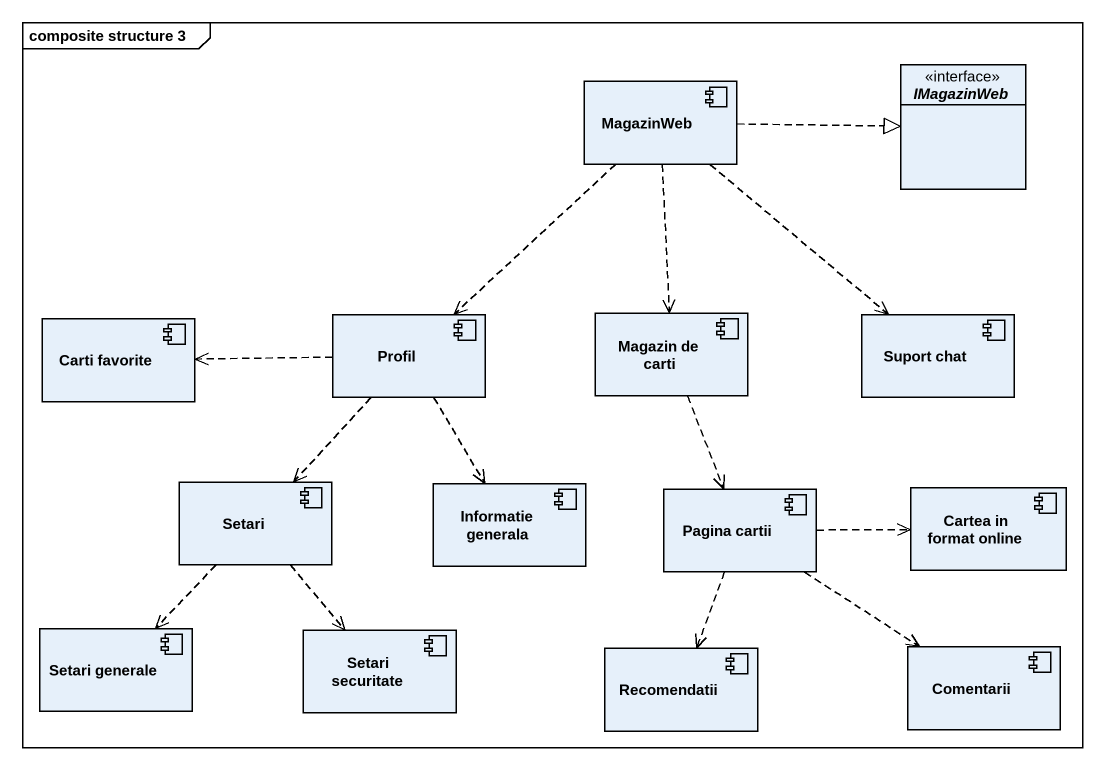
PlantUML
@startuml
mainframe composite structure 3
allowmixing
hide circle
hide empty members
interface IMagazinWeb <<interface>>
component MagazinWeb
component "Carti favorite" as Carti_favorite
component Profil
component "Magazin de carti" as Magazin_de_carti
component "Suport chat" as Suport_chat
component Setari
component "Informatie generala" as Informatie_generala
component "Pagina cartii" as Pagina_cartii
component "Cartea in format online" as Cartea_in_format_online
component "Setari generale" as Setari_generale
component "Setari securitate" as Setari_securitate
component Recomendatii
component Comentarii
MagazinWeb .right.|> IMagazinWeb
MagazinWeb ..> Profil
MagazinWeb ..> Magazin_de_carti
MagazinWeb ..> Suport_chat
Profil .left.> Carti_favorite
Profil ..> Setari
Profil ..> Informatie_generala
Magazin_de_carti ..> Pagina_cartii
Setari ..> Setari_generale
Setari ..> Setari_securitate
Pagina_cartii .right.> Cartea_in_format_online
Pagina_cartii ..> Recomendatii
Pagina_cartii ..> Comentarii
@enduml
